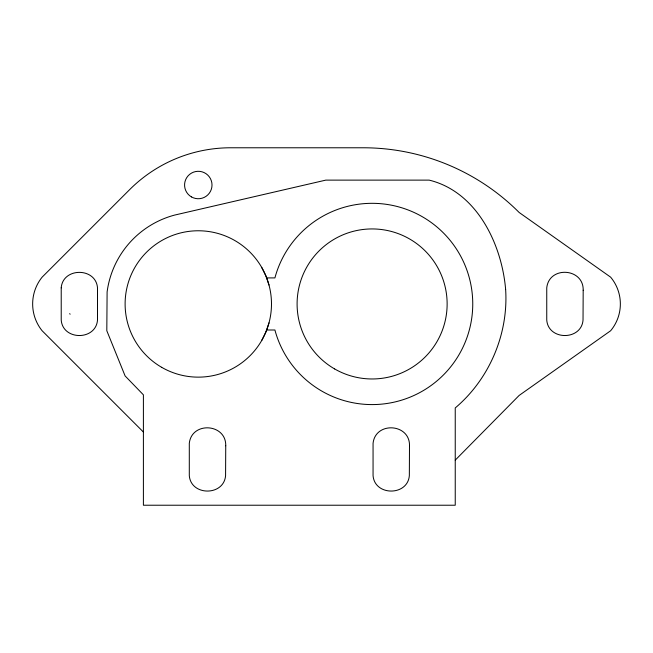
<?xml version="1.0" encoding="UTF-8"?>
<svg xmlns="http://www.w3.org/2000/svg" width="653" height="653" viewBox="0 0 653 653"><rect width="100%" height="100%" fill="white"/><g stroke="black" fill="none" stroke-linecap="round" stroke-linejoin="round"><path stroke-width="0.98" d="M268.987 322.892L265.91 331.961L261.673 340.548M455.239 460.128L519.143 395.44L610.637 330.753A41.808 41.808 0 0 0 610.637 277.158L519.143 212.47A220.314 220.314 0 0 0 363.199 147.774L230.672 147.774A142.868 142.868 0 0 0 129.653 189.623L42.119 277.158A42.665 42.665 0 0 0 42.119 330.753L143.399 432.033M266.579 277.909L274.913 277.909A100.635 100.635 0 0 1 429.837 221.514A100.635 100.635 0 0 1 429.837 386.388A100.635 100.635 0 0 1 274.913 330.002L266.579 330.002M69.585 313.726L70.173 314.15M261.673 267.355L265.91 275.941L268.987 285.01M505.642 289.548C508.516 334.116 489.35 379.115 455.239 407.937L455.239 505.226L143.399 505.226L143.399 394.836L125.107 375.932L106.806 330.728L107.108 291.948A91.975 91.975 0 0 1 174.49 215.115L325.798 180.122L429.176 180.122C476.935 191.778 501.83 244.279 505.642 289.548M225.742 445.754L225.579 475.596C223.979 496.207 190.905 496.207 189.297 475.596L189.297 443.371C191.656 421.169 226.297 423.446 225.742 445.754M409.496 445.754L409.341 475.596C407.741 496.207 374.659 496.207 373.059 475.596L373.059 443.371C375.418 421.169 410.06 423.446 409.496 445.754M583.186 290.234L583.031 320.068C581.431 340.678 548.349 340.678 546.749 320.068L546.749 287.842C549.108 265.649 583.749 267.918 583.186 290.234M61.219 287.842L61.219 320.068C62.819 340.678 95.901 340.678 97.501 320.068L97.501 287.842C95.901 267.224 62.819 267.224 61.219 287.842M191.435 196.904A13.721 13.721 0 0 0 212.013 185.019A13.721 13.721 0 0 0 191.435 173.135A13.721 13.721 0 0 0 191.435 196.904M334.605 368.921A75.022 75.022 0 0 0 447.134 303.955A75.022 75.022 0 0 0 334.605 238.982A75.022 75.022 0 0 0 334.605 368.921M161.699 367.337A73.193 73.193 0 0 0 271.485 303.955A73.193 73.193 0 0 0 161.699 240.573A73.193 73.193 0 0 0 161.699 367.337"/></g></svg>
